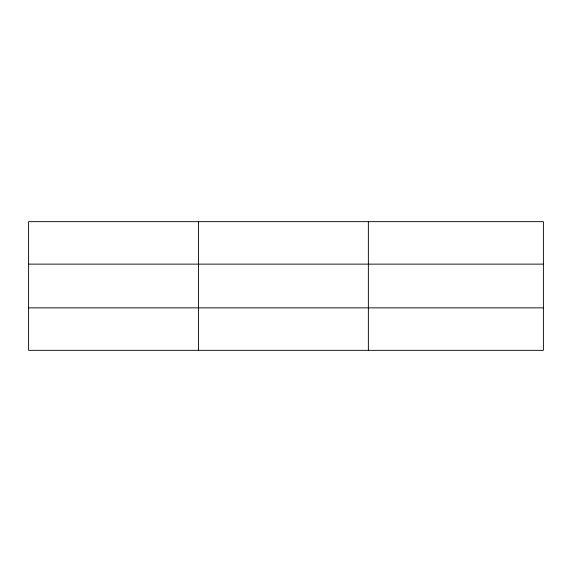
<?xml version="1.0" encoding="UTF-8"?>
<svg xmlns="http://www.w3.org/2000/svg" width="572" height="572" viewBox="0 0 572 572"><rect width="100%" height="100%" fill="white"/><g stroke="black" fill="none" stroke-linecap="round" stroke-linejoin="round"><path stroke-width="0.86" d="M198.484 350.336L198.484 221.664M368.368 350.336L368.368 221.664M543.4 307.872L543.4 350.336L28.6 350.336L28.6 221.664L543.4 221.664L543.4 307.872L28.6 307.872M28.6 264.128L543.4 264.128"/></g></svg>
